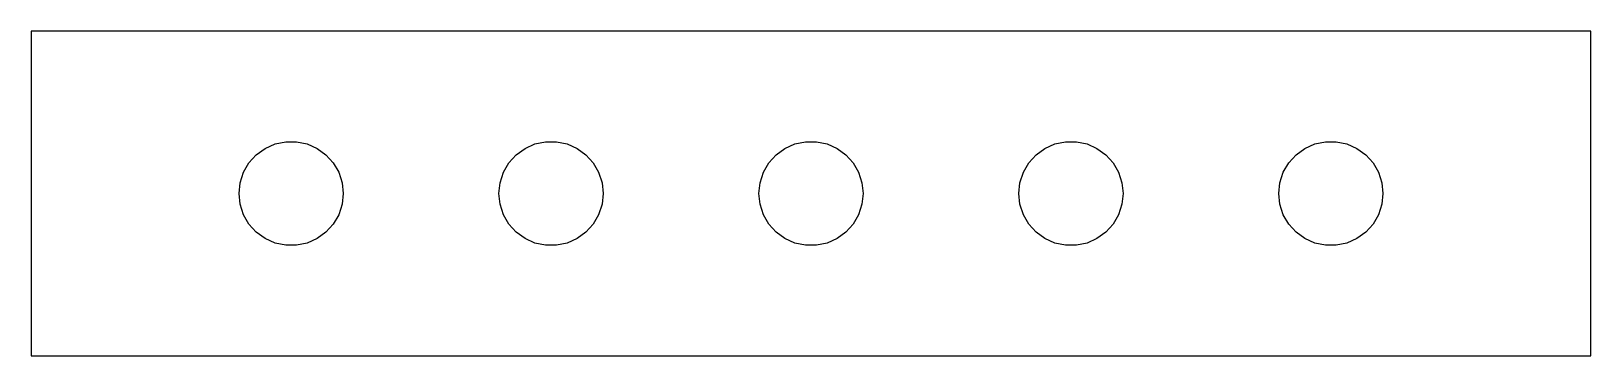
# Model space of a CAD drawing. Header units: metres. Extents: x 0 to 480, y -50 to 50.
import ezdxf

# ---------------------------------------------------------------- set-up
doc = ezdxf.new("R2010")
doc.units = ezdxf.units.M

msp = doc.modelspace()

# ---------------------------------------------------------------- linework, layer by layer
for p, q in [((480, 50), (0, 50)), ((0, 50), (0, -50)), ((480, -50), (480, 50)), ((71.9828, 13.8861), (75.0451, 15.2495)), ((75.0451, 15.2495), (78.324, 15.9465)), ((78.324, 15.9465), (81.676, 15.9465)), ((81.676, 15.9465), (84.9549, 15.2495)), ((84.9549, 15.2495), (88.0172, 13.8861)), ((151.983, 13.8861), (155.045, 15.2495)), ((155.045, 15.2495), (158.324, 15.9465)), ((158.324, 15.9465), (161.676, 15.9465)), ((161.676, 15.9465), (164.955, 15.2495)), ((164.955, 15.2495), (168.017, 13.8861)), ((231.983, 13.8861), (235.045, 15.2495)), ((235.045, 15.2495), (238.324, 15.9465)), ((238.324, 15.9465), (241.676, 15.9465)), ((241.676, 15.9465), (244.955, 15.2495)), ((244.955, 15.2495), (248.017, 13.8861)), ((311.983, 13.8861), (315.045, 15.2495)), ((315.045, 15.2495), (318.324, 15.9465)), ((318.324, 15.9465), (321.676, 15.9465)), ((321.676, 15.9465), (324.955, 15.2495)), ((324.955, 15.2495), (328.017, 13.8861)), ((391.983, 13.8861), (395.045, 15.2495)), ((395.045, 15.2495), (398.324, 15.9465)), ((398.324, 15.9465), (401.676, 15.9465)), ((401.676, 15.9465), (404.955, 15.2495)), ((404.955, 15.2495), (408.017, 13.8861)), ((67.028, 9.42471), (69.271, 11.9158)), ((69.271, 11.9158), (71.9828, 13.8861)), ((88.0172, 13.8861), (90.729, 11.9158)), ((90.729, 11.9158), (92.972, 9.42471)), ((147.028, 9.42471), (149.271, 11.9158)), ((149.271, 11.9158), (151.983, 13.8861)), ((168.017, 13.8861), (170.729, 11.9158)), ((170.729, 11.9158), (172.972, 9.42471)), ((227.028, 9.42471), (229.271, 11.9158)), ((229.271, 11.9158), (231.983, 13.8861)), ((248.017, 13.8861), (250.729, 11.9158)), ((250.729, 11.9158), (252.972, 9.42471)), ((307.028, 9.42471), (309.271, 11.9158)), ((309.271, 11.9158), (311.983, 13.8861)), ((328.017, 13.8861), (330.729, 11.9158)), ((330.729, 11.9158), (332.972, 9.42471)), ((387.028, 9.42471), (389.271, 11.9158)), ((389.271, 11.9158), (391.983, 13.8861)), ((408.017, 13.8861), (410.729, 11.9158)), ((410.729, 11.9158), (412.972, 9.42471)), ((64.3161, 3.33371), (65.3519, 6.52173)), ((65.3519, 6.52173), (67.028, 9.42471)), ((92.972, 9.42471), (94.6481, 6.52173)), ((94.6481, 6.52173), (95.6839, 3.33371)), ((144.316, 3.33371), (145.352, 6.52173)), ((145.352, 6.52173), (147.028, 9.42471)), ((172.972, 9.42471), (174.648, 6.52173)), ((174.648, 6.52173), (175.684, 3.33371)), ((224.316, 3.33371), (225.352, 6.52173)), ((225.352, 6.52173), (227.028, 9.42471)), ((252.972, 9.42471), (254.648, 6.52173)), ((254.648, 6.52173), (255.684, 3.33371)), ((304.316, 3.33371), (305.352, 6.52173)), ((305.352, 6.52173), (307.028, 9.42471)), ((332.972, 9.42471), (334.648, 6.52173)), ((334.648, 6.52173), (335.684, 3.33371)), ((384.316, 3.33371), (385.352, 6.52173)), ((385.352, 6.52173), (387.028, 9.42471)), ((412.972, 9.42471), (414.648, 6.52173)), ((414.648, 6.52173), (415.684, 3.33371)), ((63.9657, 0), (64.3161, 3.33371)), ((64.3161, -3.33371), (63.9657, 0)), ((95.6839, 3.33371), (96.0343, 0)), ((96.0343, 0), (95.6839, -3.33371)), ((143.966, 0), (144.316, 3.33371)), ((144.316, -3.33371), (143.966, 0)), ((175.684, 3.33371), (176.034, 0)), ((176.034, 0), (175.684, -3.33371)), ((223.966, 0), (224.316, 3.33371)), ((224.316, -3.33371), (223.966, 0)), ((255.684, 3.33371), (256.034, 0)), ((256.034, 0), (255.684, -3.33371)), ((303.966, 0), (304.316, 3.33371)), ((304.316, -3.33371), (303.966, 0)), ((335.684, 3.33371), (336.034, 0)), ((336.034, 0), (335.684, -3.33371)), ((383.966, 0), (384.316, 3.33371)), ((384.316, -3.33371), (383.966, 0)), ((415.684, 3.33371), (416.034, 0)), ((416.034, 0), (415.684, -3.33371)), ((65.3519, -6.52173), (64.3161, -3.33371)), ((95.6839, -3.33371), (94.6481, -6.52173)), ((145.352, -6.52173), (144.316, -3.33371)), ((175.684, -3.33371), (174.648, -6.52173)), ((225.352, -6.52173), (224.316, -3.33371)), ((255.684, -3.33371), (254.648, -6.52173)), ((305.352, -6.52173), (304.316, -3.33371)), ((335.684, -3.33371), (334.648, -6.52173)), ((385.352, -6.52173), (384.316, -3.33371)), ((415.684, -3.33371), (414.648, -6.52173)), ((67.028, -9.42471), (65.3519, -6.52173)), ((69.271, -11.9158), (67.028, -9.42471)), ((92.972, -9.42471), (90.729, -11.9158)), ((94.6481, -6.52173), (92.972, -9.42471)), ((147.028, -9.42471), (145.352, -6.52173)), ((149.271, -11.9158), (147.028, -9.42471)), ((172.972, -9.42471), (170.729, -11.9158)), ((174.648, -6.52173), (172.972, -9.42471)), ((227.028, -9.42471), (225.352, -6.52173)), ((229.271, -11.9158), (227.028, -9.42471)), ((252.972, -9.42471), (250.729, -11.9158)), ((254.648, -6.52173), (252.972, -9.42471)), ((307.028, -9.42471), (305.352, -6.52173)), ((309.271, -11.9158), (307.028, -9.42471)), ((332.972, -9.42471), (330.729, -11.9158)), ((334.648, -6.52173), (332.972, -9.42471)), ((387.028, -9.42471), (385.352, -6.52173)), ((389.271, -11.9158), (387.028, -9.42471)), ((412.972, -9.42471), (410.729, -11.9158)), ((414.648, -6.52173), (412.972, -9.42471)), ((71.9828, -13.8861), (69.271, -11.9158)), ((75.0451, -15.2495), (71.9828, -13.8861)), ((88.0172, -13.8861), (84.9549, -15.2495)), ((90.729, -11.9158), (88.0172, -13.8861)), ((151.983, -13.8861), (149.271, -11.9158)), ((155.045, -15.2495), (151.983, -13.8861)), ((168.017, -13.8861), (164.955, -15.2495)), ((170.729, -11.9158), (168.017, -13.8861)), ((231.983, -13.8861), (229.271, -11.9158)), ((235.045, -15.2495), (231.983, -13.8861)), ((248.017, -13.8861), (244.955, -15.2495)), ((250.729, -11.9158), (248.017, -13.8861)), ((311.983, -13.8861), (309.271, -11.9158)), ((315.045, -15.2495), (311.983, -13.8861)), ((328.017, -13.8861), (324.955, -15.2495)), ((330.729, -11.9158), (328.017, -13.8861)), ((391.983, -13.8861), (389.271, -11.9158)), ((395.045, -15.2495), (391.983, -13.8861)), ((408.017, -13.8861), (404.955, -15.2495)), ((410.729, -11.9158), (408.017, -13.8861)), ((78.324, -15.9465), (75.0451, -15.2495)), ((81.676, -15.9465), (78.324, -15.9465)), ((84.9549, -15.2495), (81.676, -15.9465)), ((158.324, -15.9465), (155.045, -15.2495)), ((161.676, -15.9465), (158.324, -15.9465)), ((164.955, -15.2495), (161.676, -15.9465)), ((238.324, -15.9465), (235.045, -15.2495)), ((241.676, -15.9465), (238.324, -15.9465)), ((244.955, -15.2495), (241.676, -15.9465)), ((318.324, -15.9465), (315.045, -15.2495)), ((321.676, -15.9465), (318.324, -15.9465)), ((324.955, -15.2495), (321.676, -15.9465)), ((398.324, -15.9465), (395.045, -15.2495)), ((401.676, -15.9465), (398.324, -15.9465)), ((404.955, -15.2495), (401.676, -15.9465)), ((0, -50), (480, -50))]:
    msp.add_line(p, q)

doc.saveas('drawing.dxf')
